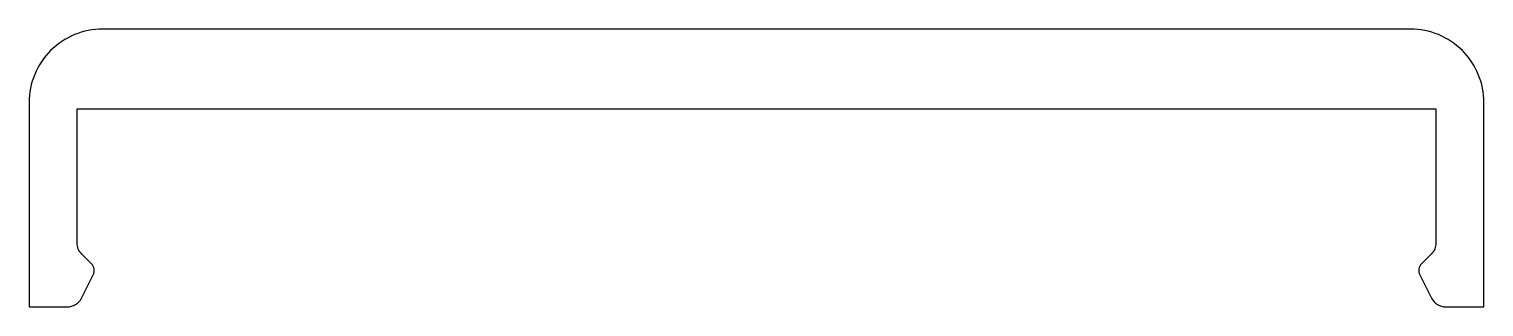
# Model space of a CAD drawing. Extents: x 232.8 to 278.3, y 261.7 to 270.4.
import ezdxf

# ---------------------------------------------------------------- set-up
doc = ezdxf.new("R2010")
doc.units = 0
doc.layers.add('ANA', color=220, linetype='CONTINUOUS')

msp = doc.modelspace()

# ---------------------------------------------------------------- linework, layer by layer
at = {"layer": 'ANA'}
msp.add_lwpolyline([(276.383, 263.027, 0.322823), (276.327, 262.681), (276.692, 261.95, 0.284079), (277.139, 261.674), (278.33, 261.674), (278.33, 268.074, 0.414214), (276.03, 270.374), (256.33, 270.374), (235.13, 270.374, 0.414214), (232.83, 268.074), (232.83, 261.674), (234.021, 261.674, 0.284079), (234.468, 261.95), (234.833, 262.681, 0.322823), (234.777, 263.027), (234.476, 263.328, -0.198912), (234.33, 263.681), (234.33, 267.874), (256.33, 267.874), (276.83, 267.874), (276.83, 263.681, -0.198912), (276.683, 263.328)], format="xyb", close=True, dxfattribs=at)

doc.saveas('drawing.dxf')
